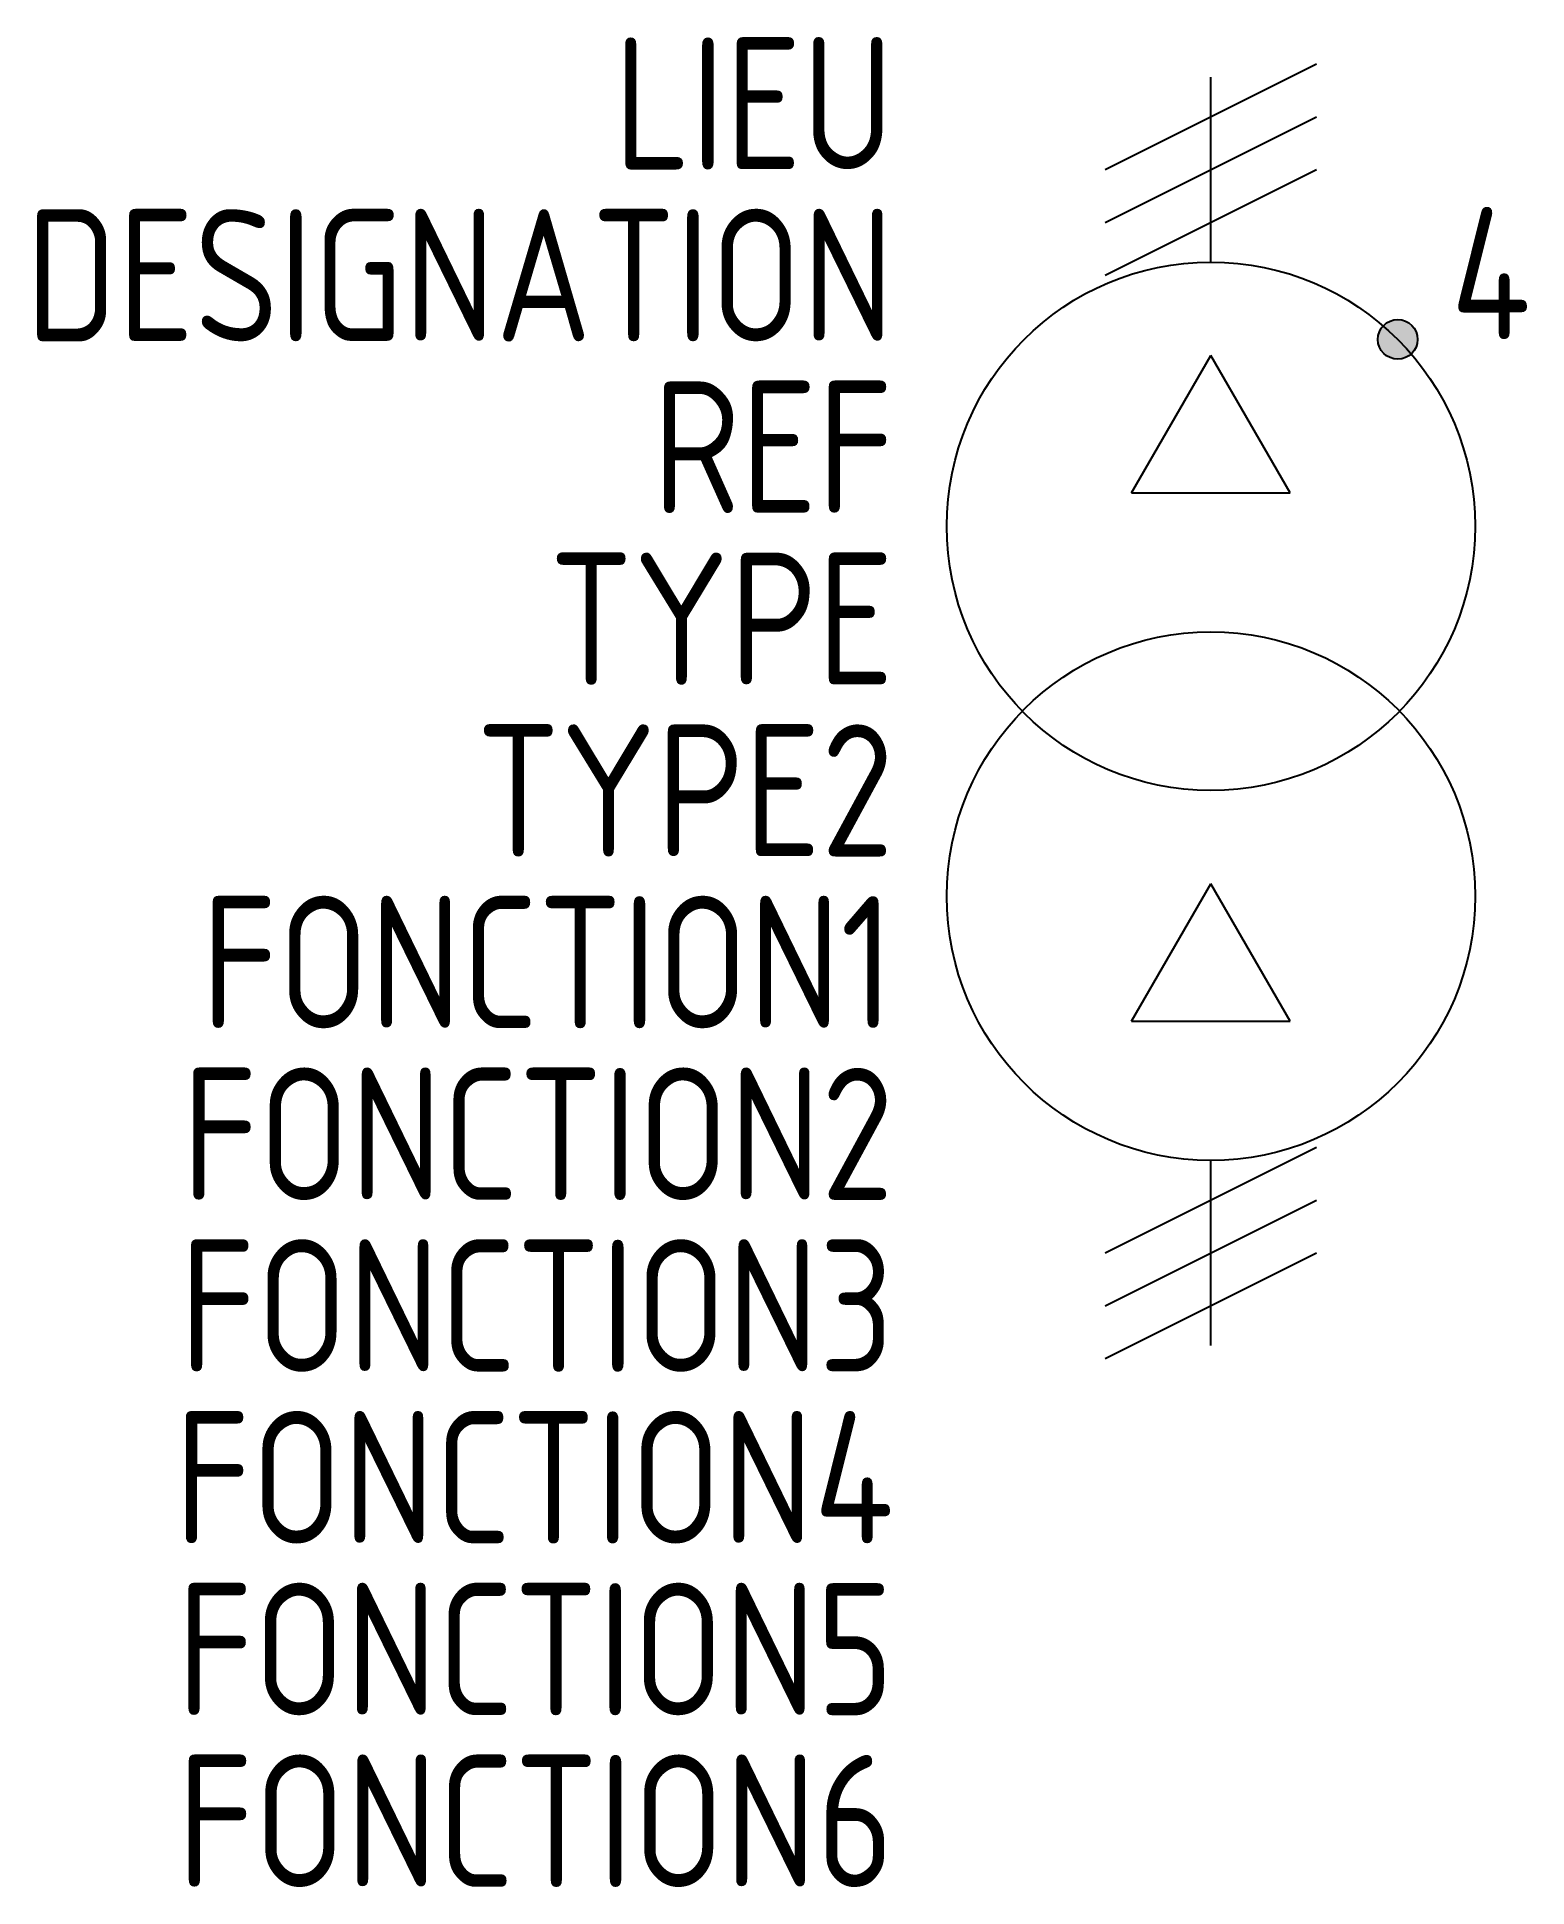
# Model space of a CAD drawing. Header units: millimetres. Extents: x -22.2 to 6, y -34.2 to 0.8.
import ezdxf
from ezdxf.enums import TextEntityAlignment as Align

# ---------------------------------------------------------------- set-up
doc = ezdxf.new("R2010")
doc.units = ezdxf.units.MM
for name, color, linetype in [('SYMB_FIL', 3, 'Continuous'), ('SYMB_FIL_FIN', 1, 'Continuous'), ('SYMB_TXT_CONTACT', 2, 'Continuous'), ('SYMB_TXT_NOM', 3, 'Continuous'), ('SYMBOLE', 3, 'Continuous')]:
    doc.layers.add(name, color=color, linetype=linetype)
doc.styles.add('NET2_5', font='isocp.shx', dxfattribs={"width": 0.9, "height": 2.5})

msp = doc.modelspace()

# ---------------------------------------------------------------- hatches: boundary and pattern name
at = {"layer": 'SYMB_FIL'}
msp.add_hatch(color=256, dxfattribs=at).paths.add_polyline_path([(3.161, -4.964, 1), (3.911, -4.964, 1)])

# ---------------------------------------------------------------- linework, layer by layer
msp.add_circle((3.536, -4.964), 0.375, dxfattribs=at)
at = {"layer": 'SYMB_FIL_FIN'}
for p, q in [((-2, -1.75), (2, 0.25)), ((-2, -2.75), (2, -0.75)), ((-2, -3.75), (2, -1.75)), ((-1.5, -7.866), (0, -5.268)), ((1.5, -7.866), (0, -5.268)), ((-1.5, -7.866), (1.5, -7.866)), ((-1.5, -17.866), (0, -15.268)), ((1.5, -17.866), (0, -15.268)), ((-1.5, -17.866), (1.5, -17.866)), ((-2, -22.25), (2, -20.25)), ((-2, -23.25), (2, -21.25)), ((-2, -24.25), (2, -22.25))]:
    msp.add_line(p, q, dxfattribs=at)
at = {"layer": 'SYMBOLE'}
for p, q in [((0, -3.5), (0, 0)), ((0, -24), (0, -20.5))]:
    msp.add_line(p, q, dxfattribs=at)
for centre in [(0, -8.5), (0, -15.5)]:
    msp.add_circle(centre, 5, dxfattribs=at)

# ---------------------------------------------------------------- texts
at = {"layer": 'SYMB_TXT_CONTACT', "style": 'NET2_5', "width": 0.9}
msp.add_text('4', height=2.5, dxfattribs=at).set_placement((4.536, -4.964))
at = {"layer": 'SYMB_TXT_NOM', "style": 'NET2_5', "width": 0.9, "flags": 8}
for tag, text, p in [('LIEU', '', (-6, -0.5)), ('DESIGNATION', 'T?', (-6, -3.75)), ('REF', '', (-6, -7)), ('TYPE', '', (-6, -10.25)), ('TYPE2', '', (-6, -13.5)), ('FONCTION1', '', (-6, -16.75)), ('FONCTION2', '', (-6, -20)), ('FONCTION3', '', (-6, -23.25)), ('FONCTION4', '', (-6, -26.5)), ('FONCTION5', '', (-6, -29.75)), ('FONCTION6', '', (-6, -33))]:
    msp.add_attdef(tag, text=text, height=2.5, dxfattribs=at).set_placement(p, align=Align.MIDDLE_RIGHT)

doc.saveas('drawing.dxf')
